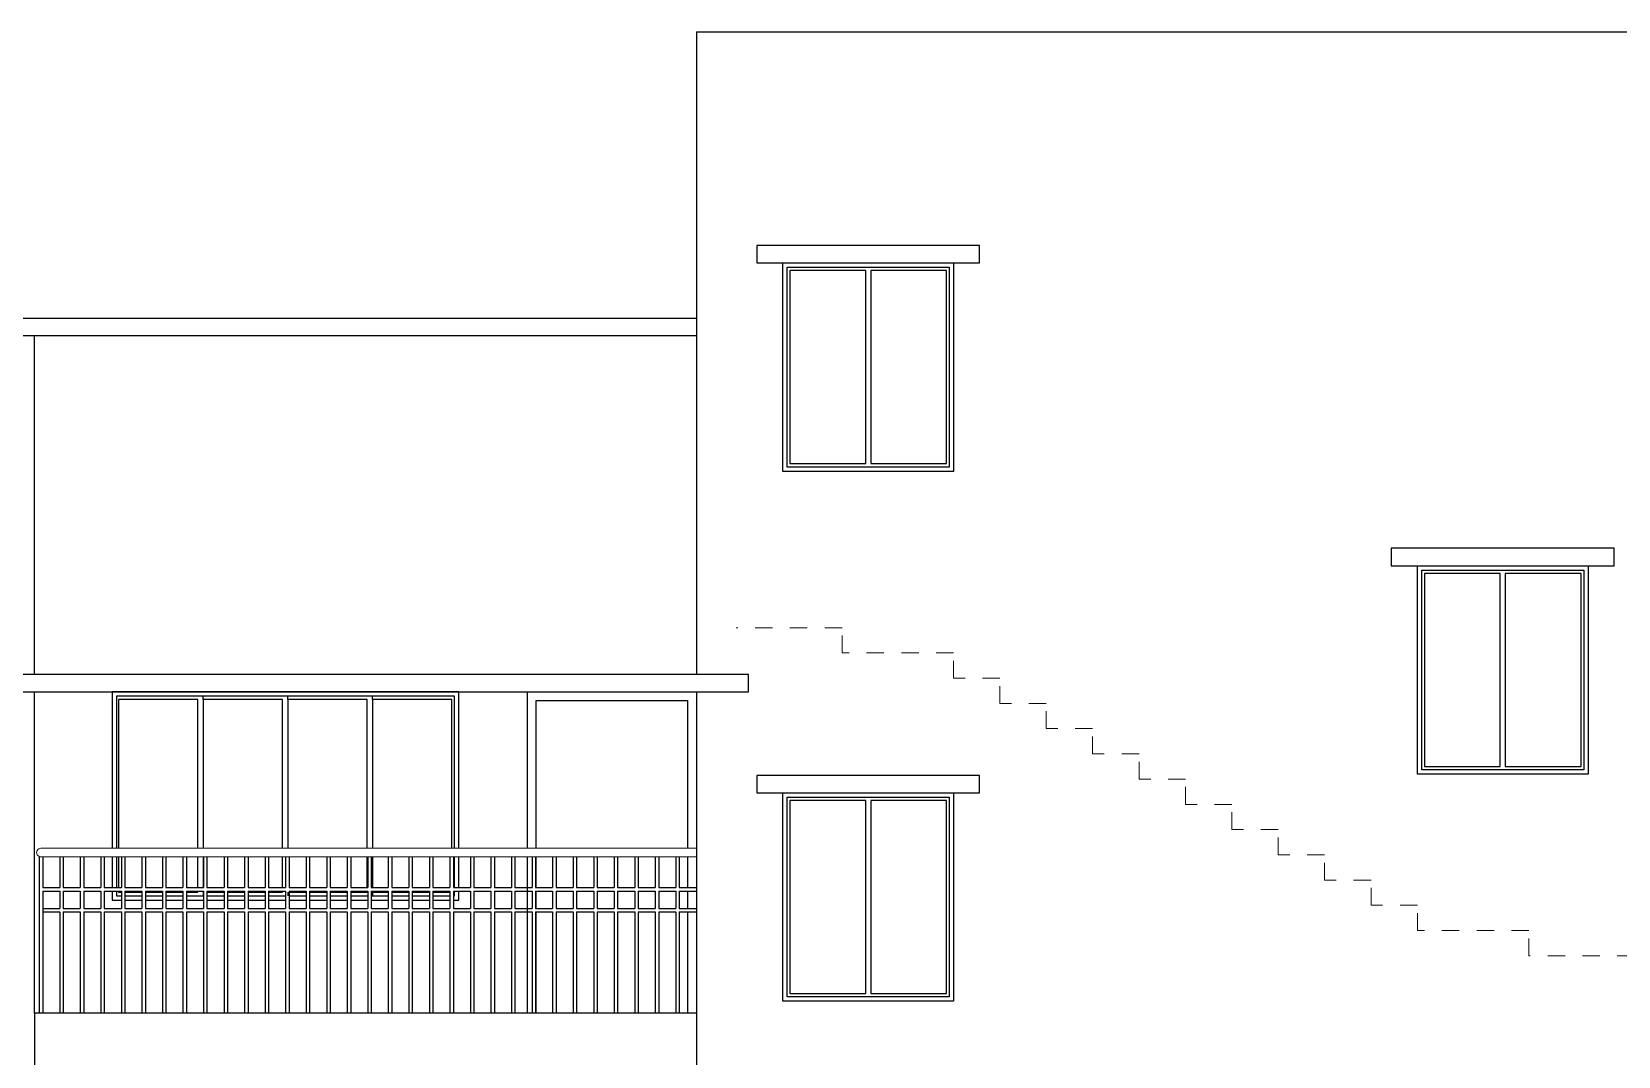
# Model space of a CAD drawing. Header units: metres. Extents: x -1441 to -394, y -133 to 518.
# Drawn here: x -1147.49 to -1138.36, y 40.64 to 46.54 of the extents above; entities that cross this region are included whole.
import ezdxf

# ---------------------------------------------------------------- set-up
doc = ezdxf.new("R2010")
doc.units = ezdxf.units.M
doc.header["$LTSCALE"] = 25.4
doc.linetypes.add('ACAD_ISO02W100', pattern=[15, 12, -3])
doc.layers.get('0').update_dxf_attribs({"linetype": 'CONTINUOUS'})
doc.layers.add('Railing', color=7, linetype='CONTINUOUS')

msp = doc.modelspace()

# ---------------------------------------------------------------- linework, layer by layer
at = {"color": 7, "linetype": 'Continuous'}
for p, q in [((-1143.6629, 46.5394), (-1143.6629, 42.8394)), ((-1143.6629, 46.5394), (-1138.0329, 46.5394)), ((-1143.6629, 44.8894), (-1151.313, 44.8894)), ((-1143.6629, 44.7894), (-1151.313, 44.7894)), ((-1147.4729, 42.8394), (-1147.4729, 44.7894)), ((-1147.4729, 40.8894), (-1147.4729, 42.7394)), ((-1143.6629, 42.7394), (-1143.6629, 39.7894)), ((-1143.6629, 40.8894), (-1147.4729, 40.8894)), ((-1147.4729, 40.8894), (-1147.4729, 39.7894))]:
    msp.add_line(p, q, dxfattribs=at)
at = {"color": 38, "linetype": 'Continuous'}
for p, q in [((-1146.5016, 42.695), (-1146.5016, 42.7144)), ((-1146.014, 42.695), (-1146.014, 42.7144)), ((-1145.527, 42.695), (-1145.527, 42.7144)), ((-1146.5016, 41.5856), (-1146.5016, 41.5644)), ((-1146.014, 41.5856), (-1146.014, 41.5644)), ((-1145.527, 41.5856), (-1145.527, 41.5644))]:
    msp.add_line(p, q, dxfattribs=at)
at = {"color": 7, "linetype": 'Continuous'}
for points in [[(-1143.3152, 45.2085), (-1142.0329, 45.2085), (-1142.0329, 45.3085), (-1143.3152, 45.3085)], [(-1139.6629, 43.4656), (-1138.3807, 43.4656), (-1138.3807, 43.5656), (-1139.6629, 43.5656)], [(-1143.3152, 42.1585), (-1142.0329, 42.1585), (-1142.0329, 42.2585), (-1143.3152, 42.2585)]]:
    msp.add_lwpolyline(points, close=True, dxfattribs=at)
at = {"color": 38, "linetype": 'Continuous'}
for points in [[(-1143.1652, 45.2085), (-1142.1829, 45.2085), (-1142.1829, 44.0085), (-1143.1652, 44.0085)], [(-1143.1402, 45.1835), (-1142.2079, 45.1835), (-1142.2079, 44.0335), (-1143.1402, 44.0335)], [(-1139.5129, 43.4656), (-1138.5307, 43.4656), (-1138.5307, 42.2656), (-1139.5129, 42.2656)], [(-1139.4879, 43.4406), (-1138.5557, 43.4406), (-1138.5557, 42.2906), (-1139.4879, 42.2906)], [(-1143.1652, 42.1585), (-1142.1829, 42.1585), (-1142.1829, 40.9585), (-1143.1652, 40.9585)], [(-1143.1402, 42.1335), (-1142.2079, 42.1335), (-1142.2079, 40.9835), (-1143.1402, 40.9835)]]:
    msp.add_lwpolyline(points, close=True, dxfattribs=at)
at = {"color": 144, "linetype": 'Continuous'}
for points in [[(-1142.6883, 44.0531), (-1142.6883, 45.164), (-1143.1246, 45.164), (-1143.1246, 44.0531)], [(-1142.223, 44.0531), (-1142.223, 45.164), (-1142.6593, 45.164), (-1142.6593, 44.0531)], [(-1139.0361, 42.3102), (-1139.0361, 43.4212), (-1139.4723, 43.4212), (-1139.4723, 42.3102)], [(-1138.5708, 42.3102), (-1138.5708, 43.4212), (-1139.007, 43.4212), (-1139.007, 42.3102)], [(-1142.6883, 41.0031), (-1142.6883, 42.114), (-1143.1246, 42.114), (-1143.1246, 41.0031)], [(-1142.223, 41.0031), (-1142.223, 42.114), (-1142.6593, 42.114), (-1142.6593, 41.0031)]]:
    msp.add_lwpolyline(points, close=True, dxfattribs=at)
at = {"color": 8, "linetype": 'ACAD_ISO02W100', "lineweight": 9, "ltscale": 0.0003}
msp.add_lwpolyline([(-1138.2629, 41.2204), (-1138.8716, 41.2204), (-1138.8716, 41.3656), (-1139.5129, 41.3656), (-1139.5129, 41.5109), (-1139.7799, 41.5109), (-1139.7799, 41.6561), (-1140.0469, 41.6561), (-1140.0469, 41.8013), (-1140.3139, 41.8013), (-1140.3139, 41.9466), (-1140.5809, 41.9466), (-1140.5809, 42.0918), (-1140.8479, 42.0918), (-1140.8479, 42.2371), (-1141.1149, 42.2371), (-1141.1149, 42.3823), (-1141.3819, 42.3823), (-1141.3819, 42.5275), (-1141.6489, 42.5275), (-1141.6489, 42.6728), (-1141.9159, 42.6728), (-1141.9159, 42.818), (-1142.1829, 42.818), (-1142.1829, 42.9632), (-1142.8242, 42.9632), (-1142.8242, 43.1085), (-1143.4329, 43.1085)], dxfattribs=at)
at = {"color": 7, "linetype": 'Continuous'}
msp.add_lwpolyline([(-1143.3629, 42.7394), (-1143.3629, 42.8394), (-1148.0116, 42.8394), (-1148.0116, 42.7394), (-1143.3629, 42.7394)], dxfattribs=at)
at = {"color": 38, "linetype": 'Continuous'}
for points in [[(-1145.0302, 41.8394), (-1145.0302, 42.7394), (-1147.0258, 42.7394), (-1147.0258, 41.8394)], [(-1145.0552, 41.8394), (-1145.0552, 42.7144), (-1147.0008, 42.7144), (-1147.0008, 41.8394)], [(-1147.0258, 41.7894), (-1147.0258, 41.6123)], [(-1147.0008, 41.7894), (-1147.0008, 41.6123)], [(-1145.0552, 41.6123), (-1145.0552, 41.7894)], [(-1145.0302, 41.6123), (-1145.0302, 41.7894)], [(-1147.0258, 41.5923), (-1147.0258, 41.5394), (-1146.9721, 41.5394)], [(-1147.0008, 41.5923), (-1147.0008, 41.5644), (-1146.9721, 41.5644)], [(-1146.9521, 41.5644), (-1146.8539, 41.5644)], [(-1146.8339, 41.5644), (-1146.7357, 41.5644)], [(-1146.7157, 41.5644), (-1146.6175, 41.5644)], [(-1146.5975, 41.5644), (-1146.4993, 41.5644)], [(-1146.4793, 41.5644), (-1146.3812, 41.5644)], [(-1146.3612, 41.5644), (-1146.263, 41.5644)], [(-1146.243, 41.5644), (-1146.1448, 41.5644)], [(-1146.1248, 41.5644), (-1146.0266, 41.5644)], [(-1146.0066, 41.5644), (-1145.9084, 41.5644)], [(-1145.8884, 41.5644), (-1145.7902, 41.5644)], [(-1145.7702, 41.5644), (-1145.6721, 41.5644)], [(-1145.6521, 41.5644), (-1145.5539, 41.5644)], [(-1145.5339, 41.5644), (-1145.4357, 41.5644)], [(-1145.4157, 41.5644), (-1145.3175, 41.5644)], [(-1145.2975, 41.5644), (-1145.1993, 41.5644)], [(-1145.1793, 41.5644), (-1145.0811, 41.5644)], [(-1145.0611, 41.5644), (-1145.0552, 41.5644), (-1145.0552, 41.5923)], [(-1145.0611, 41.5394), (-1145.0302, 41.5394), (-1145.0302, 41.5923)], [(-1146.9521, 41.5394), (-1146.8539, 41.5394)], [(-1146.8339, 41.5394), (-1146.7357, 41.5394)], [(-1146.7157, 41.5394), (-1146.6175, 41.5394)], [(-1146.5975, 41.5394), (-1146.4993, 41.5394)], [(-1146.4793, 41.5394), (-1146.3812, 41.5394)], [(-1146.3612, 41.5394), (-1146.263, 41.5394)], [(-1146.243, 41.5394), (-1146.1448, 41.5394)], [(-1146.1248, 41.5394), (-1146.0266, 41.5394)], [(-1146.0066, 41.5394), (-1145.9084, 41.5394)], [(-1145.8884, 41.5394), (-1145.7902, 41.5394)], [(-1145.7702, 41.5394), (-1145.6721, 41.5394)], [(-1145.6521, 41.5394), (-1145.5539, 41.5394)], [(-1145.5339, 41.5394), (-1145.4357, 41.5394)], [(-1145.4157, 41.5394), (-1145.3175, 41.5394)], [(-1145.2975, 41.5394), (-1145.1993, 41.5394)], [(-1145.1793, 41.5394), (-1145.0811, 41.5394)]]:
    msp.add_lwpolyline(points, dxfattribs=at)
at = {"color": 8, "linetype": 'Continuous'}
for points in [[(-1144.6355, 41.8394), (-1144.6355, 42.7394), (-1143.6629, 42.7394), (-1143.6629, 40.8894)], [(-1144.5855, 41.8394), (-1144.5855, 42.6894), (-1143.7129, 42.6894), (-1143.7129, 41.8394)], [(-1144.6355, 40.8894), (-1144.6355, 41.7894)], [(-1144.5855, 41.6123), (-1144.5855, 41.7894)], [(-1143.7129, 41.7894), (-1143.7129, 41.6123)], [(-1144.5855, 41.4926), (-1144.5855, 41.5923)], [(-1143.7129, 41.5923), (-1143.7129, 41.4926)], [(-1144.5855, 40.8894), (-1144.5855, 41.4726)], [(-1143.7129, 41.4726), (-1143.7129, 40.8894)]]:
    msp.add_lwpolyline(points, dxfattribs=at)
at = {"color": 144, "linetype": 'Continuous'}
for points in [[(-1146.5326, 41.8394), (-1146.5326, 42.695), (-1146.9892, 42.695), (-1146.9892, 41.8394)], [(-1146.045, 41.8394), (-1146.045, 42.695), (-1146.5016, 42.695), (-1146.5016, 41.8394)], [(-1145.5574, 41.8394), (-1145.5574, 42.695), (-1146.014, 42.695), (-1146.014, 41.8394)], [(-1145.0703, 41.8394), (-1145.0703, 42.695), (-1145.527, 42.695), (-1145.527, 41.8394)], [(-1146.9892, 41.7894), (-1146.9892, 41.6123)], [(-1146.5326, 41.6123), (-1146.5326, 41.7894)], [(-1146.5016, 41.7894), (-1146.5016, 41.6123)], [(-1146.045, 41.6123), (-1146.045, 41.7894)], [(-1145.5574, 41.6123), (-1145.5574, 41.7894)], [(-1145.527, 41.7894), (-1145.527, 41.6123)], [(-1146.9892, 41.5923), (-1146.9892, 41.5856), (-1146.9721, 41.5856)], [(-1146.9521, 41.5856), (-1146.8539, 41.5856)], [(-1146.8339, 41.5856), (-1146.7357, 41.5856)], [(-1146.7157, 41.5856), (-1146.6175, 41.5856)], [(-1146.5975, 41.5856), (-1146.5326, 41.5856), (-1146.5326, 41.5923)], [(-1146.5016, 41.5923), (-1146.5016, 41.5856), (-1146.4993, 41.5856)], [(-1146.4793, 41.5856), (-1146.3812, 41.5856)], [(-1146.3612, 41.5856), (-1146.263, 41.5856)], [(-1146.243, 41.5856), (-1146.1448, 41.5856)], [(-1146.1248, 41.5856), (-1146.045, 41.5856), (-1146.045, 41.5923)], [(-1146.0066, 41.5856), (-1145.9084, 41.5856)], [(-1145.8884, 41.5856), (-1145.7902, 41.5856)], [(-1145.7702, 41.5856), (-1145.6721, 41.5856)], [(-1145.6521, 41.5856), (-1145.5574, 41.5856), (-1145.5574, 41.5923)], [(-1145.527, 41.5923), (-1145.527, 41.5856), (-1145.4357, 41.5856)], [(-1145.4157, 41.5856), (-1145.3175, 41.5856)], [(-1145.2975, 41.5856), (-1145.1993, 41.5856)], [(-1145.1793, 41.5856), (-1145.0811, 41.5856)]]:
    msp.add_lwpolyline(points, dxfattribs=at)
at = {"layer": 'Railing', "color": 8, "lineweight": 13}
for p, q in [((-1147.4348, 41.8394), (-1143.6629, 41.8394)), ((-1147.4348, 41.7894), (-1143.6629, 41.7894))]:
    msp.add_line(p, q, dxfattribs=at)
at = {"layer": 'Railing', "color": 8, "linetype": 'Continuous'}
for p, q in [((-1147.4448, 41.7894), (-1147.4448, 40.8894)), ((-1147.4248, 41.7894), (-1147.4248, 41.6123)), ((-1147.3266, 41.7894), (-1147.3266, 41.6123)), ((-1147.3066, 41.7894), (-1147.3066, 41.6123)), ((-1147.2085, 41.7894), (-1147.2085, 41.6123)), ((-1147.1885, 41.7894), (-1147.1885, 41.6123)), ((-1147.0903, 41.7894), (-1147.0903, 41.6123)), ((-1147.0703, 41.7894), (-1147.0703, 41.6123)), ((-1146.9721, 41.7894), (-1146.9721, 41.6123)), ((-1146.9521, 41.7894), (-1146.9521, 41.6123)), ((-1146.8539, 41.7894), (-1146.8539, 41.6123)), ((-1146.8339, 41.7894), (-1146.8339, 41.6123)), ((-1146.7357, 41.7894), (-1146.7357, 41.6123)), ((-1146.7157, 41.7894), (-1146.7157, 41.6123)), ((-1146.6175, 41.7894), (-1146.6175, 41.6123)), ((-1146.5975, 41.7894), (-1146.5975, 41.6123)), ((-1146.4993, 41.7894), (-1146.4993, 41.6123)), ((-1146.4793, 41.7894), (-1146.4793, 41.6123)), ((-1146.3812, 41.7894), (-1146.3812, 41.6123)), ((-1146.3612, 41.7894), (-1146.3612, 41.6123)), ((-1146.263, 41.7894), (-1146.263, 41.6123)), ((-1146.243, 41.7894), (-1146.243, 41.6123)), ((-1146.1448, 41.7894), (-1146.1448, 41.6123)), ((-1146.1248, 41.7894), (-1146.1248, 41.6123)), ((-1146.0266, 41.7894), (-1146.0266, 41.6123)), ((-1146.0066, 41.7894), (-1146.0066, 41.6123)), ((-1145.9084, 41.7894), (-1145.9084, 41.6123)), ((-1145.8884, 41.7894), (-1145.8884, 41.6123)), ((-1145.7902, 41.7894), (-1145.7902, 41.6123)), ((-1145.7702, 41.7894), (-1145.7702, 41.6123)), ((-1145.6721, 41.7894), (-1145.6721, 41.6123)), ((-1145.6521, 41.7894), (-1145.6521, 41.6123)), ((-1145.5539, 41.7894), (-1145.5539, 41.6123)), ((-1145.5339, 41.7894), (-1145.5339, 41.6123)), ((-1145.4357, 41.7894), (-1145.4357, 41.6123)), ((-1145.4157, 41.7894), (-1145.4157, 41.6123)), ((-1145.3175, 41.7894), (-1145.3175, 41.6123)), ((-1145.2975, 41.7894), (-1145.2975, 41.6123)), ((-1145.1993, 41.7894), (-1145.1993, 41.6123)), ((-1145.1793, 41.7894), (-1145.1793, 41.6123)), ((-1145.0811, 41.7894), (-1145.0811, 41.6123)), ((-1145.0611, 41.7894), (-1145.0611, 41.6123)), ((-1144.9629, 41.7894), (-1144.9629, 41.6123)), ((-1144.9429, 41.7894), (-1144.9429, 41.6123)), ((-1144.8448, 41.7894), (-1144.8448, 41.6123)), ((-1144.8248, 41.7894), (-1144.8248, 41.6123)), ((-1144.7266, 41.7894), (-1144.7266, 41.6123)), ((-1144.7066, 41.7894), (-1144.7066, 41.6123)), ((-1144.6084, 41.7894), (-1144.6084, 41.6123)), ((-1144.5884, 41.7894), (-1144.5884, 41.6123)), ((-1144.4902, 41.7894), (-1144.4902, 41.6123)), ((-1144.4702, 41.7894), (-1144.4702, 41.6123)), ((-1144.372, 41.7894), (-1144.372, 41.6123)), ((-1144.352, 41.7894), (-1144.352, 41.6123)), ((-1144.2538, 41.7894), (-1144.2538, 41.6123)), ((-1144.2338, 41.7894), (-1144.2338, 41.6123)), ((-1144.1357, 41.7894), (-1144.1357, 41.6123)), ((-1144.1157, 41.7894), (-1144.1157, 41.6123)), ((-1144.0175, 41.7894), (-1144.0175, 41.6123)), ((-1143.9975, 41.7894), (-1143.9975, 41.6123)), ((-1143.8993, 41.7894), (-1143.8993, 41.6123)), ((-1143.8793, 41.7894), (-1143.8793, 41.6123)), ((-1143.7811, 41.7894), (-1143.7811, 41.6123)), ((-1143.7611, 41.7894), (-1143.7611, 41.6123)), ((-1147.4248, 41.6123), (-1147.3266, 41.6123)), ((-1147.4248, 41.5923), (-1147.3266, 41.5923)), ((-1147.4248, 41.5923), (-1147.4248, 40.8894)), ((-1147.3266, 41.5923), (-1147.3266, 41.4926)), ((-1147.3066, 41.6123), (-1147.2085, 41.6123)), ((-1147.3066, 41.5923), (-1147.3066, 41.4926)), ((-1147.3066, 41.5923), (-1147.2085, 41.5923)), ((-1147.2085, 41.5923), (-1147.2085, 41.4926)), ((-1147.1885, 41.6123), (-1147.0903, 41.6123)), ((-1147.1885, 41.5923), (-1147.1885, 41.4926)), ((-1147.1885, 41.5923), (-1147.0903, 41.5923)), ((-1147.0903, 41.5923), (-1147.0903, 41.4926)), ((-1147.0703, 41.6123), (-1146.9721, 41.6123)), ((-1147.0703, 41.5923), (-1147.0703, 41.4926)), ((-1147.0703, 41.5923), (-1146.9721, 41.5923)), ((-1146.9721, 41.5923), (-1146.9721, 41.4926)), ((-1146.9521, 41.6123), (-1146.8539, 41.6123)), ((-1146.9521, 41.5923), (-1146.9521, 41.4926)), ((-1146.9521, 41.5923), (-1146.8539, 41.5923)), ((-1146.8539, 41.5923), (-1146.8539, 41.4926)), ((-1146.8339, 41.6123), (-1146.7357, 41.6123)), ((-1146.8339, 41.5923), (-1146.8339, 41.4926)), ((-1146.8339, 41.5923), (-1146.7357, 41.5923)), ((-1146.7357, 41.5923), (-1146.7357, 41.4926)), ((-1146.7157, 41.6123), (-1146.6175, 41.6123)), ((-1146.7157, 41.5923), (-1146.7157, 41.4926)), ((-1146.7157, 41.5923), (-1146.6175, 41.5923)), ((-1146.6175, 41.5923), (-1146.6175, 41.4926)), ((-1146.5975, 41.6123), (-1146.4993, 41.6123)), ((-1146.5975, 41.5923), (-1146.5975, 41.4926)), ((-1146.5975, 41.5923), (-1146.4993, 41.5923)), ((-1146.4993, 41.5923), (-1146.4993, 41.4926)), ((-1146.4793, 41.6123), (-1146.3812, 41.6123)), ((-1146.4793, 41.5923), (-1146.4793, 41.4926)), ((-1146.4793, 41.5923), (-1146.3812, 41.5923)), ((-1146.3812, 41.5923), (-1146.3812, 41.4926)), ((-1146.3612, 41.6123), (-1146.263, 41.6123)), ((-1146.3612, 41.5923), (-1146.3612, 41.4926)), ((-1146.3612, 41.5923), (-1146.263, 41.5923)), ((-1146.263, 41.5923), (-1146.263, 41.4926)), ((-1146.243, 41.6123), (-1146.1448, 41.6123)), ((-1146.243, 41.5923), (-1146.243, 41.4926)), ((-1146.243, 41.5923), (-1146.1448, 41.5923)), ((-1146.1448, 41.5923), (-1146.1448, 41.4926)), ((-1146.1248, 41.6123), (-1146.0266, 41.6123)), ((-1146.1248, 41.5923), (-1146.1248, 41.4926)), ((-1146.1248, 41.5923), (-1146.0266, 41.5923)), ((-1146.0266, 41.5923), (-1146.0266, 41.4926)), ((-1146.0066, 41.6123), (-1145.9084, 41.6123)), ((-1146.0066, 41.5923), (-1146.0066, 41.4926)), ((-1146.0066, 41.5923), (-1145.9084, 41.5923)), ((-1145.9084, 41.5923), (-1145.9084, 41.4926)), ((-1145.8884, 41.6123), (-1145.7902, 41.6123)), ((-1145.8884, 41.5923), (-1145.8884, 41.4926)), ((-1145.8884, 41.5923), (-1145.7902, 41.5923)), ((-1145.7902, 41.5923), (-1145.7902, 41.4926)), ((-1145.7702, 41.6123), (-1145.6721, 41.6123)), ((-1145.7702, 41.5923), (-1145.7702, 41.4926)), ((-1145.7702, 41.5923), (-1145.6721, 41.5923)), ((-1145.6721, 41.5923), (-1145.6721, 41.4926)), ((-1145.6521, 41.6123), (-1145.5539, 41.6123)), ((-1145.6521, 41.5923), (-1145.6521, 41.4926)), ((-1145.6521, 41.5923), (-1145.5539, 41.5923)), ((-1145.5539, 41.5923), (-1145.5539, 41.4926)), ((-1145.5339, 41.6123), (-1145.4357, 41.6123)), ((-1145.5339, 41.5923), (-1145.5339, 41.4926)), ((-1145.5339, 41.5923), (-1145.4357, 41.5923)), ((-1145.4357, 41.5923), (-1145.4357, 41.4926)), ((-1145.4157, 41.6123), (-1145.3175, 41.6123)), ((-1145.4157, 41.5923), (-1145.4157, 41.4926)), ((-1145.4157, 41.5923), (-1145.3175, 41.5923)), ((-1145.3175, 41.5923), (-1145.3175, 41.4926)), ((-1145.2975, 41.6123), (-1145.1993, 41.6123)), ((-1145.2975, 41.5923), (-1145.2975, 41.4926)), ((-1145.2975, 41.5923), (-1145.1993, 41.5923)), ((-1145.1993, 41.5923), (-1145.1993, 41.4926)), ((-1145.1793, 41.6123), (-1145.0811, 41.6123)), ((-1145.1793, 41.5923), (-1145.1793, 41.4926)), ((-1145.1793, 41.5923), (-1145.0811, 41.5923)), ((-1145.0811, 41.5923), (-1145.0811, 41.4926)), ((-1145.0611, 41.6123), (-1144.9629, 41.6123)), ((-1145.0611, 41.5923), (-1145.0611, 41.4926)), ((-1145.0611, 41.5923), (-1144.9629, 41.5923)), ((-1144.9629, 41.5923), (-1144.9629, 41.4926)), ((-1144.9429, 41.6123), (-1144.8448, 41.6123)), ((-1144.9429, 41.5923), (-1144.9429, 41.4926)), ((-1144.9429, 41.5923), (-1144.8448, 41.5923)), ((-1144.8448, 41.5923), (-1144.8448, 41.4926)), ((-1144.8248, 41.6123), (-1144.7266, 41.6123)), ((-1144.8248, 41.5923), (-1144.8248, 41.4926)), ((-1144.8248, 41.5923), (-1144.7266, 41.5923)), ((-1144.7266, 41.5923), (-1144.7266, 41.4926)), ((-1144.7066, 41.6123), (-1144.6084, 41.6123)), ((-1144.7066, 41.5923), (-1144.7066, 41.4926)), ((-1144.7066, 41.5923), (-1144.6084, 41.5923)), ((-1144.6084, 41.5923), (-1144.6084, 41.4926)), ((-1144.5884, 41.6123), (-1144.4902, 41.6123)), ((-1144.5884, 41.5923), (-1144.5884, 41.4926)), ((-1144.5884, 41.5923), (-1144.4902, 41.5923)), ((-1144.4902, 41.5923), (-1144.4902, 41.4926)), ((-1144.4702, 41.6123), (-1144.372, 41.6123)), ((-1144.4702, 41.5923), (-1144.4702, 41.4926)), ((-1144.4702, 41.5923), (-1144.372, 41.5923)), ((-1144.372, 41.5923), (-1144.372, 41.4926)), ((-1144.352, 41.6123), (-1144.2538, 41.6123)), ((-1144.352, 41.5923), (-1144.352, 41.4926)), ((-1144.352, 41.5923), (-1144.2538, 41.5923)), ((-1144.2538, 41.5923), (-1144.2538, 41.4926)), ((-1144.2338, 41.6123), (-1144.1357, 41.6123)), ((-1144.2338, 41.5923), (-1144.2338, 41.4926)), ((-1144.2338, 41.5923), (-1144.1357, 41.5923)), ((-1144.1357, 41.5923), (-1144.1357, 41.4926)), ((-1144.1157, 41.6123), (-1144.0175, 41.6123)), ((-1144.1157, 41.5923), (-1144.1157, 41.4926)), ((-1144.1157, 41.5923), (-1144.0175, 41.5923)), ((-1144.0175, 41.5923), (-1144.0175, 41.4926)), ((-1143.9975, 41.6123), (-1143.8993, 41.6123)), ((-1143.9975, 41.5923), (-1143.9975, 41.4926)), ((-1143.9975, 41.5923), (-1143.8993, 41.5923)), ((-1143.8993, 41.5923), (-1143.8993, 41.4926)), ((-1143.8793, 41.6123), (-1143.7811, 41.6123)), ((-1143.8793, 41.5923), (-1143.8793, 41.4926)), ((-1143.8793, 41.5923), (-1143.7811, 41.5923)), ((-1143.7811, 41.5923), (-1143.7811, 41.4926)), ((-1143.7611, 41.6123), (-1143.6629, 41.6123)), ((-1143.7611, 41.5923), (-1143.7611, 41.4926)), ((-1143.7611, 41.5923), (-1143.6629, 41.5923)), ((-1147.4248, 41.4926), (-1147.3266, 41.4926)), ((-1147.4248, 41.4726), (-1147.3266, 41.4726)), ((-1147.3266, 41.4726), (-1147.3266, 40.8894)), ((-1147.3066, 41.4926), (-1147.2085, 41.4926)), ((-1147.3066, 41.4726), (-1147.3066, 40.8894)), ((-1147.3066, 41.4726), (-1147.2085, 41.4726)), ((-1147.2085, 41.4726), (-1147.2085, 40.8894)), ((-1147.1885, 41.4926), (-1147.0903, 41.4926)), ((-1147.1885, 41.4726), (-1147.1885, 40.8894)), ((-1147.1885, 41.4726), (-1147.0903, 41.4726)), ((-1147.0903, 41.4726), (-1147.0903, 40.8894)), ((-1147.0703, 41.4926), (-1146.9721, 41.4926)), ((-1147.0703, 41.4726), (-1147.0703, 40.8894)), ((-1147.0703, 41.4726), (-1146.9721, 41.4726)), ((-1146.9721, 41.4726), (-1146.9721, 40.8894)), ((-1146.9521, 41.4926), (-1146.8539, 41.4926)), ((-1146.9521, 41.4726), (-1146.9521, 40.8894)), ((-1146.9521, 41.4726), (-1146.8539, 41.4726)), ((-1146.8539, 41.4726), (-1146.8539, 40.8894)), ((-1146.8339, 41.4926), (-1146.7357, 41.4926)), ((-1146.8339, 41.4726), (-1146.8339, 40.8894)), ((-1146.8339, 41.4726), (-1146.7357, 41.4726)), ((-1146.7357, 41.4726), (-1146.7357, 40.8894)), ((-1146.7157, 41.4926), (-1146.6175, 41.4926)), ((-1146.7157, 41.4726), (-1146.7157, 40.8894)), ((-1146.7157, 41.4726), (-1146.6175, 41.4726)), ((-1146.6175, 41.4726), (-1146.6175, 40.8894)), ((-1146.5975, 41.4926), (-1146.4993, 41.4926)), ((-1146.5975, 41.4726), (-1146.5975, 40.8894)), ((-1146.5975, 41.4726), (-1146.4993, 41.4726)), ((-1146.4993, 41.4726), (-1146.4993, 40.8894)), ((-1146.4793, 41.4926), (-1146.3812, 41.4926)), ((-1146.4793, 41.4726), (-1146.4793, 40.8894)), ((-1146.4793, 41.4726), (-1146.3812, 41.4726)), ((-1146.3812, 41.4726), (-1146.3812, 40.8894)), ((-1146.3612, 41.4926), (-1146.263, 41.4926)), ((-1146.3612, 41.4726), (-1146.3612, 40.8894)), ((-1146.3612, 41.4726), (-1146.263, 41.4726)), ((-1146.263, 41.4726), (-1146.263, 40.8894)), ((-1146.243, 41.4926), (-1146.1448, 41.4926)), ((-1146.243, 41.4726), (-1146.243, 40.8894)), ((-1146.243, 41.4726), (-1146.1448, 41.4726)), ((-1146.1448, 41.4726), (-1146.1448, 40.8894)), ((-1146.1248, 41.4926), (-1146.0266, 41.4926)), ((-1146.1248, 41.4726), (-1146.1248, 40.8894)), ((-1146.1248, 41.4726), (-1146.0266, 41.4726)), ((-1146.0266, 41.4726), (-1146.0266, 40.8894)), ((-1146.0066, 41.4926), (-1145.9084, 41.4926)), ((-1146.0066, 41.4726), (-1146.0066, 40.8894)), ((-1146.0066, 41.4726), (-1145.9084, 41.4726)), ((-1145.9084, 41.4726), (-1145.9084, 40.8894)), ((-1145.8884, 41.4926), (-1145.7902, 41.4926)), ((-1145.8884, 41.4726), (-1145.8884, 40.8894)), ((-1145.8884, 41.4726), (-1145.7902, 41.4726)), ((-1145.7902, 41.4726), (-1145.7902, 40.8894)), ((-1145.7702, 41.4926), (-1145.6721, 41.4926)), ((-1145.7702, 41.4726), (-1145.7702, 40.8894)), ((-1145.7702, 41.4726), (-1145.6721, 41.4726)), ((-1145.6721, 41.4726), (-1145.6721, 40.8894)), ((-1145.6521, 41.4926), (-1145.5539, 41.4926)), ((-1145.6521, 41.4726), (-1145.6521, 40.8894)), ((-1145.6521, 41.4726), (-1145.5539, 41.4726)), ((-1145.5539, 41.4726), (-1145.5539, 40.8894)), ((-1145.5339, 41.4926), (-1145.4357, 41.4926)), ((-1145.5339, 41.4726), (-1145.5339, 40.8894)), ((-1145.5339, 41.4726), (-1145.4357, 41.4726)), ((-1145.4357, 41.4726), (-1145.4357, 40.8894)), ((-1145.4157, 41.4926), (-1145.3175, 41.4926)), ((-1145.4157, 41.4726), (-1145.4157, 40.8894)), ((-1145.4157, 41.4726), (-1145.3175, 41.4726)), ((-1145.3175, 41.4726), (-1145.3175, 40.8894)), ((-1145.2975, 41.4926), (-1145.1993, 41.4926)), ((-1145.2975, 41.4726), (-1145.2975, 40.8894)), ((-1145.2975, 41.4726), (-1145.1993, 41.4726)), ((-1145.1993, 41.4726), (-1145.1993, 40.8894)), ((-1145.1793, 41.4926), (-1145.0811, 41.4926)), ((-1145.1793, 41.4726), (-1145.1793, 40.8894)), ((-1145.1793, 41.4726), (-1145.0811, 41.4726)), ((-1145.0811, 41.4726), (-1145.0811, 40.8894)), ((-1145.0611, 41.4926), (-1144.9629, 41.4926)), ((-1145.0611, 41.4726), (-1145.0611, 40.8894)), ((-1145.0611, 41.4726), (-1144.9629, 41.4726)), ((-1144.9629, 41.4726), (-1144.9629, 40.8894)), ((-1144.9429, 41.4926), (-1144.8448, 41.4926)), ((-1144.9429, 41.4726), (-1144.9429, 40.8894)), ((-1144.9429, 41.4726), (-1144.8448, 41.4726)), ((-1144.8448, 41.4726), (-1144.8448, 40.8894)), ((-1144.8248, 41.4926), (-1144.7266, 41.4926)), ((-1144.8248, 41.4726), (-1144.8248, 40.8894)), ((-1144.8248, 41.4726), (-1144.7266, 41.4726)), ((-1144.7266, 41.4726), (-1144.7266, 40.8894)), ((-1144.7066, 41.4926), (-1144.6084, 41.4926)), ((-1144.7066, 41.4726), (-1144.7066, 40.8894)), ((-1144.7066, 41.4726), (-1144.6084, 41.4726)), ((-1144.6084, 41.4726), (-1144.6084, 40.8894)), ((-1144.5884, 41.4926), (-1144.4902, 41.4926)), ((-1144.5884, 41.4726), (-1144.5884, 40.8894)), ((-1144.5884, 41.4726), (-1144.4902, 41.4726)), ((-1144.4902, 41.4726), (-1144.4902, 40.8894)), ((-1144.4702, 41.4926), (-1144.372, 41.4926)), ((-1144.4702, 41.4726), (-1144.4702, 40.8894)), ((-1144.4702, 41.4726), (-1144.372, 41.4726)), ((-1144.372, 41.4726), (-1144.372, 40.8894)), ((-1144.352, 41.4926), (-1144.2538, 41.4926)), ((-1144.352, 41.4726), (-1144.352, 40.8894)), ((-1144.352, 41.4726), (-1144.2538, 41.4726)), ((-1144.2538, 41.4726), (-1144.2538, 40.8894)), ((-1144.2338, 41.4926), (-1144.1357, 41.4926)), ((-1144.2338, 41.4726), (-1144.2338, 40.8894)), ((-1144.2338, 41.4726), (-1144.1357, 41.4726)), ((-1144.1357, 41.4726), (-1144.1357, 40.8894)), ((-1144.1157, 41.4926), (-1144.0175, 41.4926)), ((-1144.1157, 41.4726), (-1144.1157, 40.8894)), ((-1144.1157, 41.4726), (-1144.0175, 41.4726)), ((-1144.0175, 41.4726), (-1144.0175, 40.8894)), ((-1143.9975, 41.4926), (-1143.8993, 41.4926)), ((-1143.9975, 41.4726), (-1143.9975, 40.8894)), ((-1143.9975, 41.4726), (-1143.8993, 41.4726)), ((-1143.8993, 41.4726), (-1143.8993, 40.8894)), ((-1143.8793, 41.4926), (-1143.7811, 41.4926)), ((-1143.8793, 41.4726), (-1143.8793, 40.8894)), ((-1143.8793, 41.4726), (-1143.7811, 41.4726)), ((-1143.7811, 41.4726), (-1143.7811, 40.8894)), ((-1143.7611, 41.4926), (-1143.6629, 41.4926)), ((-1143.7611, 41.4726), (-1143.7611, 40.8894)), ((-1143.7611, 41.4726), (-1143.6629, 41.4726))]:
    msp.add_line(p, q, dxfattribs=at)
at = {"layer": 'Railing', "color": 8, "lineweight": 13}
msp.add_arc((-1147.4348, 41.8144), 0.025, 89.9768, 270.0232, dxfattribs=at)

doc.saveas('drawing.dxf')
